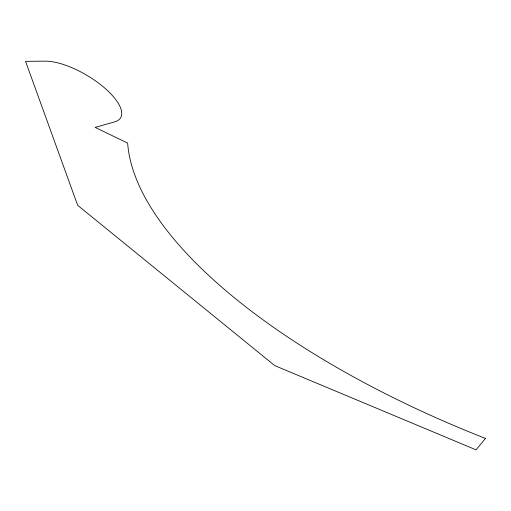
<?xml version="1.0" encoding="UTF-8"?>
<svg xmlns="http://www.w3.org/2000/svg" width="511" height="511" viewBox="0 0 511 511"><rect width="100%" height="100%" fill="white"/><g stroke="black" fill="none" stroke-linecap="round" stroke-linejoin="round"><path stroke-width="0.77" d="M485.45 438.419L476.028 449.84L274.739 365.608L77.666 205.313L25.55 61.339L45.179 61.16A50.813 19.341 30.6 0 1 105.004 88.307A50.813 19.341 30.6 0 1 114.707 121.854L95.116 127.405L127.648 143.099A497.938 198.587 18.8 0 0 485.45 438.419"/></g></svg>
